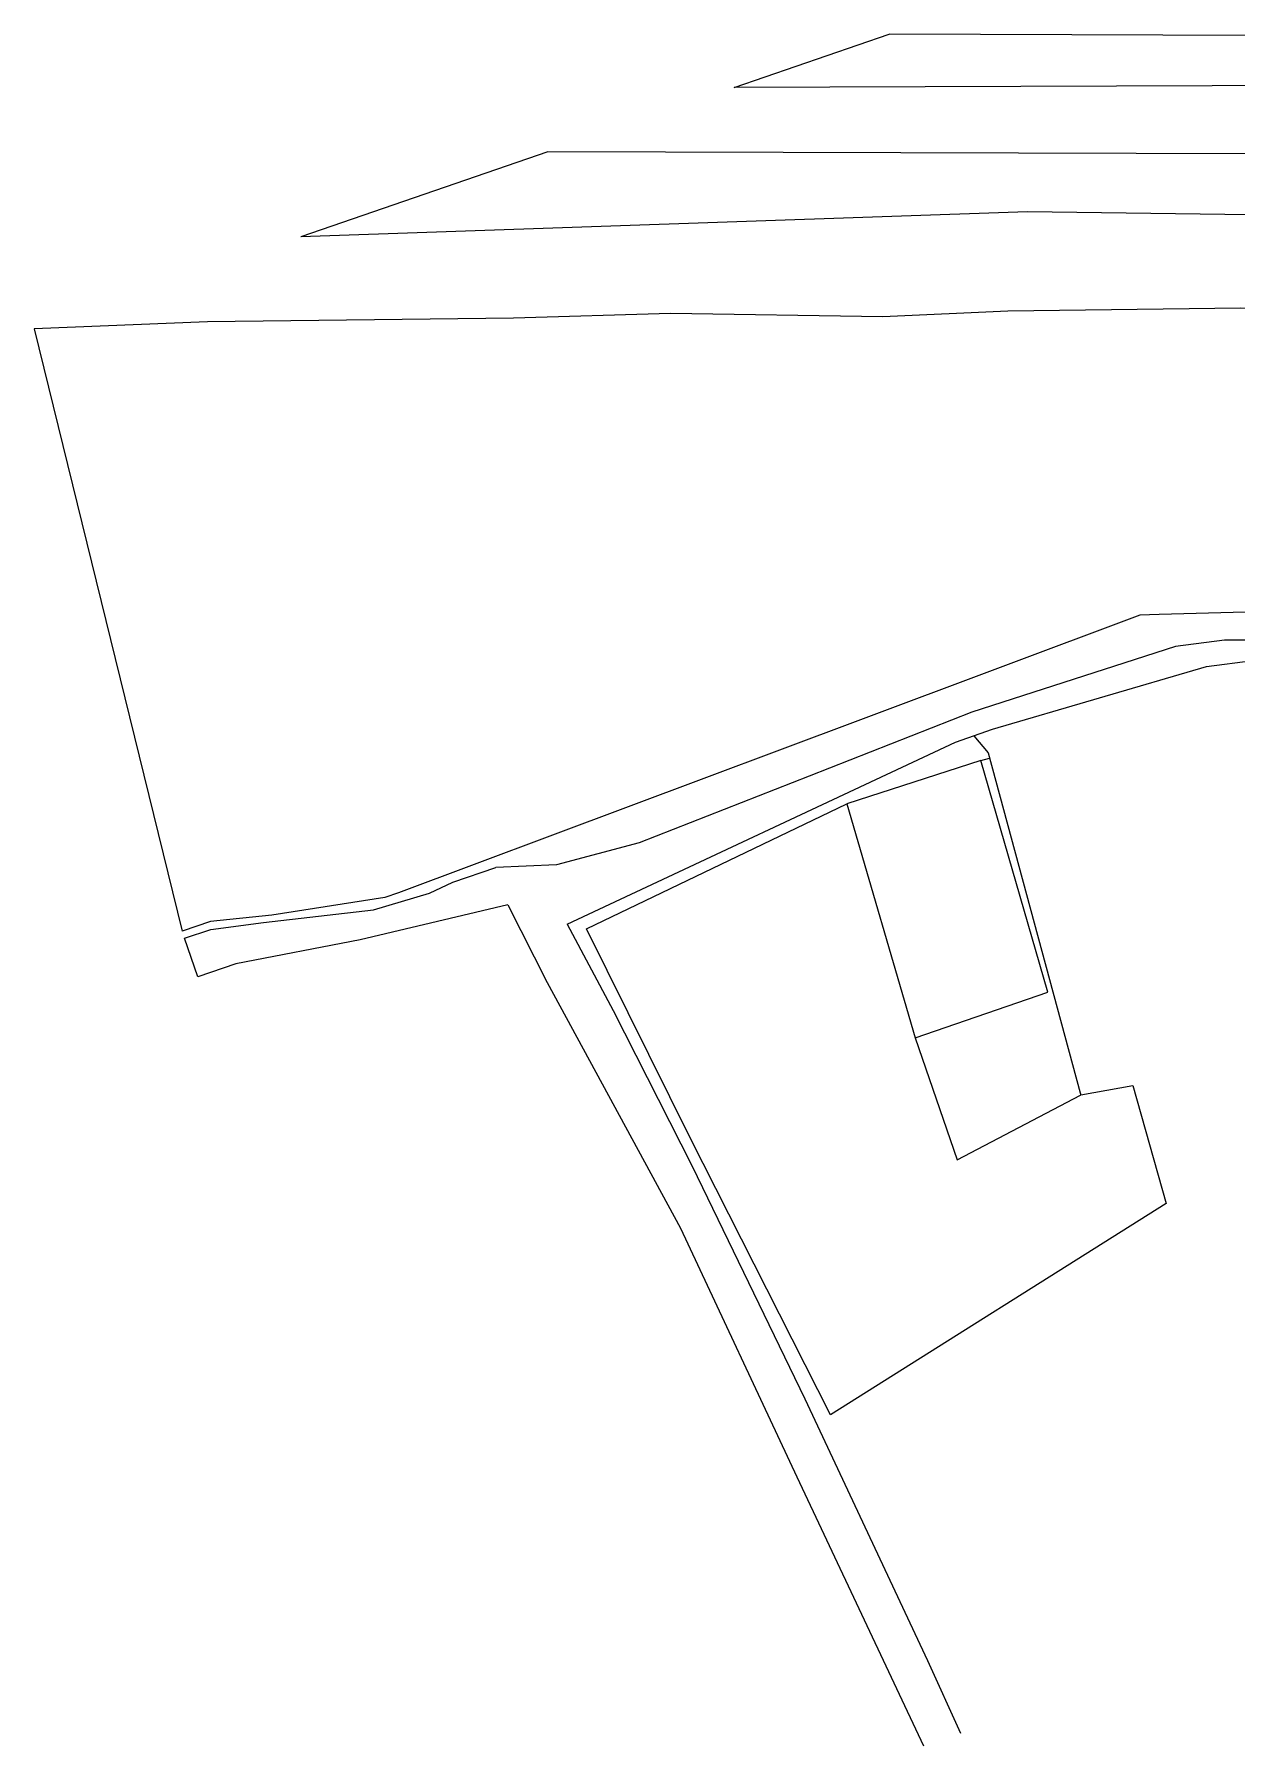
# Model space of a CAD drawing. Header units: metres. Extents: x -48 to 2360, y -1392 to 453.
# Drawn here: x 1075.3 to 1244.2, y -258 to -17.7 of the extents above; entities that cross this region are included whole.
import ezdxf

# ---------------------------------------------------------------- set-up
doc = ezdxf.new("R2010")
doc.units = ezdxf.units.M
doc.layers.add('trazo', color=7, linetype='Continuous', lineweight=18)

msp = doc.modelspace()

# ---------------------------------------------------------------- linework, layer by layer
at = {"layer": 'trazo', "ltscale": 7, "transparency": 33554559}
for points in [[(1173.61, -25.23), (1195.35, -17.75)], [(1374.75, -18.39), (1195.35, -17.75)], [(1374.9, -24.54), (1173.61, -25.23)], [(1375.11, -33.9), (1263.09, -34.6), (1147.44, -34.25), (1112.77, -46.19)], [(1375.24, -39.44), (1277.13, -43.53), (1214.8, -42.67), (1112.77, -46.19)], [(1075.32, -59.09), (1096.1, -143.62)], [(1370.32, -102.77), (1338.54, -102.77), (1274.52, -102.77), (1242.44, -102.77), (1235.57, -103.66), (1206.99, -112.9), (1184.11, -121.87), (1160.25, -131.23), (1148.66, -134.33), (1140.14, -134.68)]]:
    msp.add_lwpolyline(points, dxfattribs=at)
at = {"layer": 'trazo', "transparency": 33554559}
for points in [[(1370.14, -99.64), (1369.99, -98.11), (1362.23, -56.4), (1302.91, -56.75), (1244.76, -56.2), (1212.05, -56.62), (1194.49, -57.43), (1164.68, -56.96), (1142.62, -57.58), (1099.65, -58.11), (1075.32, -59.09)], [(1266.2, -98.31), (1233.28, -99.19), (1230.55, -99.29), (1190.95, -114.09), (1126.46, -138.25), (1124.55, -138.91), (1108.69, -141.39), (1100.09, -142.25), (1096.1, -143.62)], [(1150.17, -142.65), (1204.66, -117.09), (1209.87, -115.3), (1239.92, -106.46), (1246.42, -105.66), (1284.58, -105.33), (1326.83, -105.7), (1365.79, -105.59), (1371.64, -105.73), (1375.88, -126.72), (1391.25, -192.14)], [(1207.26, -116.19), (1209.28, -118.62), (1222.16, -166.3), (1222.27, -166.61), (1229.57, -165.3), (1234.25, -181.83), (1187.15, -211.5), (1167.45, -172.71), (1152.88, -143.32), (1189.44, -125.76)], [(1189.44, -125.76), (1199, -158.62), (1217.62, -152.2), (1208.25, -119.67), (1189.44, -125.76)], [(1208.25, -119.67), (1209.47, -119.34)], [(1098.31, -150.04), (1096.44, -144.63), (1100.11, -143.37), (1107.52, -142.43), (1122.95, -140.64), (1130.81, -138.28), (1134.11, -136.76), (1140.14, -134.68)], [(1141.83, -139.93), (1121.11, -144.86), (1103.65, -148.2), (1098.31, -150.04)], [(1141.83, -139.93), (1147.34, -150.84), (1166.07, -185.31), (1182.4, -220.19)], [(1150.17, -142.65), (1156.6, -154.77), (1167.69, -176.6), (1183.5, -209.28), (1200.77, -245.97), (1205.37, -256.17)], [(1199, -158.62), (1204.9, -175.74), (1222.22, -166.62)], [(1182.4, -220.19), (1200.2, -257.95)]]:
    msp.add_lwpolyline(points, dxfattribs=at)

doc.saveas('drawing.dxf')
